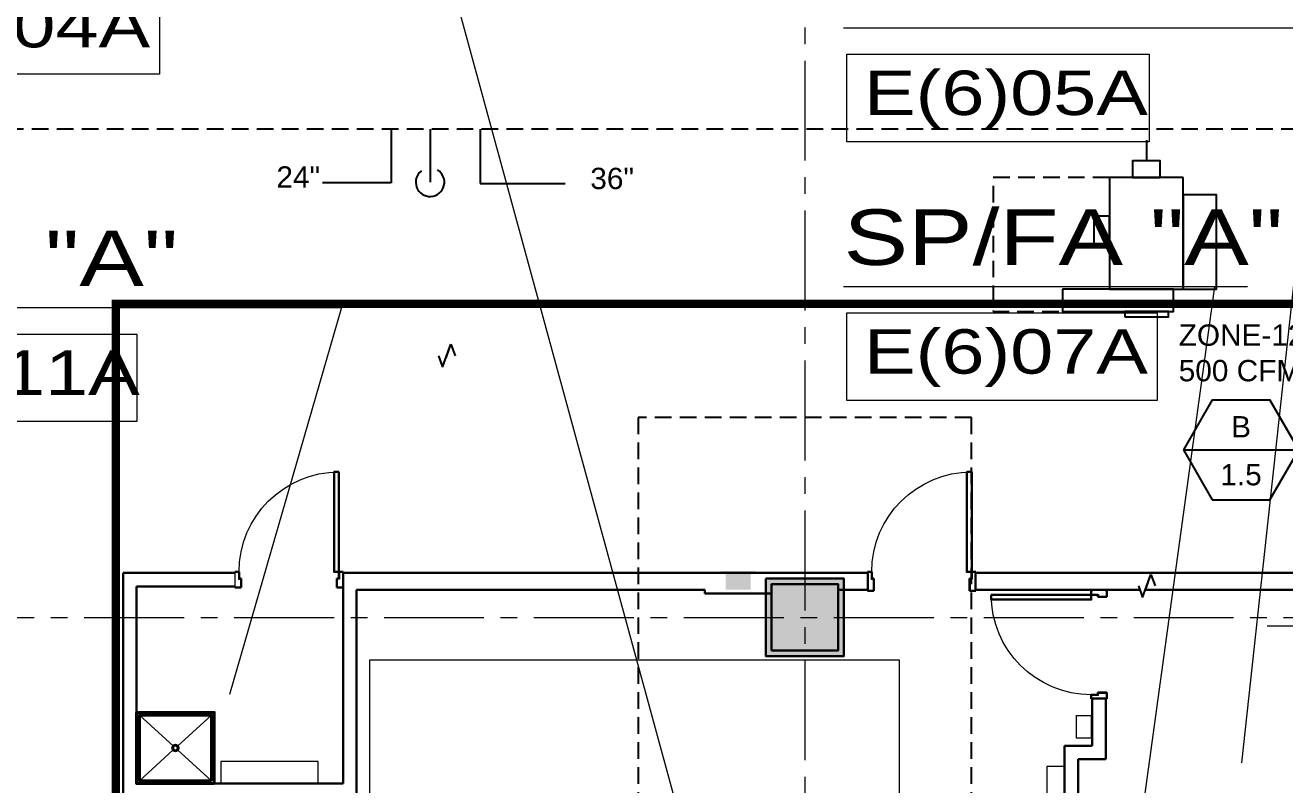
# Model space of a CAD drawing. Header units: inches. Extents: x -26012 to 27, y -11337 to 2082.
# Drawn here: x -23861.8 to -23408.1, y 866.8 to 1140.5 of the extents above; entities that cross this region are included whole.
import ezdxf
from ezdxf.enums import TextEntityAlignment as Align

# ---------------------------------------------------------------- set-up
doc = ezdxf.new("R2010")
doc.units = ezdxf.units.IN
doc.header["$LTSCALE"] = 48
doc.header["$MEASUREMENT"] = 0
for name, pattern in [('A_Column Grid$0$CENTER2', [1.125, 0.75, -0.125, 0.125, -0.125]), ('Core Callout Boundary$0$DASHED2', [0.375, 0.25, -0.125]), ('HIDDEN2', [0.1875, 0.125, -0.0625]), ('NB - 13th_Penthouse_plan$0$HIDDEN2', [0.1875, 0.125, -0.0625])]:
    doc.linetypes.add(name, pattern=pattern)
for name, color, linetype in [('A106$0$A-ANNO-PATT-6-12', 8, 'Continuous'), ('A106$0$A-AREA-IDEN', 8, 'Continuous'), ('A106$0$A-COLS-COL6-12', 8, 'Continuous'), ('A106$0$A-DOOR', 8, 'Continuous'), ('A106$0$A-DOOR-FRAM', 8, 'Continuous'), ('A106$0$A-EQPM-FEC', 8, 'Continuous'), ('A106$0$A-FLOR-PFIX', 8, 'Continuous'), ('A106$0$A-FLOR-SPCL', 8, 'Continuous'), ('A106$0$A-WALL-FULL-INTR', 8, 'Continuous'), ('A106$0$M-HVAC', 8, 'Continuous'), ('A605$0$A-ANNO-PATT-1-5', 8, 'Continuous'), ('A605$0$A-COLS-COL1-5', 8, 'Continuous'), ('A605$0$A-EQPM-FEC', 8, 'Continuous'), ('A605$0$A-GRID-COLS', 8, 'Continuous'), ('A_Column Grid$0$A-GRID-GRD1-15', 8, 'A_Column Grid$0$CENTER2'), ('Core Callout Boundary$0$A-Detl-Iden', 6, 'Continuous'), ('M-HVAC-anno', 6, 'Continuous'), ('M-HVAC-blck', 6, 'Continuous'), ('M-HVAC-clrn', 1, 'HIDDEN2'), ('M-HVAC-eqpm-fptd', 94, 'Continuous'), ('M-HVAC-Flex', 5, 'Continuous'), ('M-HVAC-FUTR', 4, 'HIDDEN2'), ('M-HVAC-supp', 93, 'Continuous'), ('M-HVAC-supp @ 96', 93, 'Continuous'), ('M-HVAC-TEXT', 6, 'Continuous'), ('NB - 13th_Penthouse_plan$0$STCCOLS2', 1, 'NB - 13th_Penthouse_plan$0$HIDDEN2'), ('NB - 13th_Penthouse_plan$0$STDROPS', 1, 'NB - 13th_Penthouse_plan$0$HIDDEN2'), ('XREF', 8, 'Continuous')]:
    doc.layers.add(name, color=color, linetype=linetype)
doc.styles.add('A106$0$Arial', font='arial.ttf', dxfattribs={"height": 0.076839})
doc.styles.add('A106$0$style-Arial', font='arial.ttf')
doc.styles.add('M08', font='arial.ttf', dxfattribs={"height": 7.68})

# ---------------------------------------------------------------- blocks, each defined once
blk = doc.blocks.new('A106$0$36D478')
at = {"layer": 'A106$0$A-DOOR', "linetype": 'Continuous', "lineweight": 0, "extrusion": (0, 0, -1)}
blk.add_arc((0.85, 6.5), 36, 0, 90, dxfattribs=at)
at = {"layer": 'A106$0$A-DOOR', "linetype": 'Continuous', "lineweight": 30}
blk.add_3dface([(-0.85, 42.5), (-2.6, 42.5), (-2.6, 6.5), (-0.85, 6.5)], dxfattribs=at)
at = {"layer": 'A106$0$A-DOOR-FRAM', "linetype": 'Continuous', "lineweight": 30}
for p, q in [((-38.35, 6.5), (-36.85, 6.5)), ((-38.35, 6.5), (-38.35, 6.13)), ((-36.85, 6.5), (-36.85, 4.08)), ((0.65, 6.5), (-0.85, 6.5)), ((-0.85, 6.5), (-0.85, 4.08)), ((0.65, 6.5), (0.65, 6.13)), ((-38.35, -0.37), (-38.35, 0)), ((-36.85, 4.08), (-36.1, 4.08)), ((-36.1, 4.08), (-36.1, -0.37)), ((-0.85, 4.08), (-1.6, 4.08)), ((-1.6, 4.08), (-1.6, -0.37)), ((0.65, -0.37), (0.65, 0)), ((-36.1, -0.37), (-38.35, -0.37)), ((-1.6, -0.37), (0.65, -0.37))]:
    blk.add_line(p, q, dxfattribs=at)
at = {"layer": 'A106$0$A-DOOR-FRAM', "linetype": 'Continuous', "lineweight": 13}
for p, q in [((-38.35, 6.13), (-38.2, 6.13)), ((-38.2, 6.35), (-37, 6.35)), ((-38.2, 6.35), (-38.2, 6.13)), ((-37, 6.35), (-37, 3.93)), ((0.5, 6.35), (-0.7, 6.35)), ((-0.7, 6.35), (-0.7, 3.93)), ((0.5, 6.35), (0.5, 6.13)), ((0.65, 6.13), (0.5, 6.13)), ((-38.2, 0), (-38.35, 0)), ((-38.2, -0.22), (-38.2, 0)), ((-37, 3.93), (-36.25, 3.93)), ((-36.25, 3.93), (-36.25, -0.22)), ((-0.7, 3.93), (-1.45, 3.93)), ((-1.45, 3.93), (-1.45, -0.22)), ((0.5, -0.22), (0.5, 0)), ((0.5, 0), (0.65, 0)), ((-36.25, -0.22), (-38.2, -0.22)), ((-1.45, -0.22), (0.5, -0.22))]:
    blk.add_line(p, q, dxfattribs=at)
blk = doc.blocks.new('A106$0$36D478_1')
at = {"layer": 'A106$0$A-DOOR', "linetype": 'Continuous', "lineweight": 0, "extrusion": (0, 0, -1)}
blk.add_arc((5.25, -0.85), 36, 270, 360, dxfattribs=at)
at = {"layer": 'A106$0$A-DOOR', "linetype": 'Continuous', "lineweight": 30}
blk.add_3dface([(-41.25, -0.85), (-41.25, -2.6), (-5.25, -2.6), (-5.25, -0.85)], dxfattribs=at)
at = {"layer": 'A106$0$A-DOOR-FRAM', "linetype": 'Continuous', "lineweight": 30}
for p, q in [((-5.25, 0.65), (-5.25, -0.85)), ((-5.25, 0.65), (-4.88, 0.65)), ((0.37, 0.65), (0, 0.65)), ((0.37, -1.6), (0.37, 0.65)), ((-5.25, -0.85), (-2.83, -0.85)), ((-2.83, -0.85), (-2.83, -1.6)), ((-2.83, -1.6), (0.37, -1.6)), ((-2.83, -36.85), (-2.83, -36.1)), ((-2.83, -36.1), (0.37, -36.1)), ((0.37, -36.1), (0.37, -38.35)), ((-5.25, -38.35), (-5.25, -36.85)), ((-5.25, -36.85), (-2.83, -36.85)), ((-5.25, -38.35), (-4.88, -38.35)), ((0.37, -38.35), (0, -38.35))]:
    blk.add_line(p, q, dxfattribs=at)
at = {"layer": 'A106$0$A-DOOR-FRAM', "linetype": 'Continuous', "lineweight": 13}
for p, q in [((-5.1, 0.5), (-5.1, -0.7)), ((-5.1, 0.5), (-4.88, 0.5)), ((-4.88, 0.65), (-4.88, 0.5)), ((0, 0.5), (0, 0.65)), ((0.22, 0.5), (0, 0.5)), ((0.22, -1.45), (0.22, 0.5)), ((-5.1, -0.7), (-2.68, -0.7)), ((-2.68, -0.7), (-2.68, -1.45)), ((-2.68, -1.45), (0.22, -1.45)), ((-2.68, -37), (-2.68, -36.25)), ((-2.68, -36.25), (0.22, -36.25)), ((0.22, -36.25), (0.22, -38.2)), ((-5.1, -38.2), (-5.1, -37)), ((-5.1, -37), (-2.68, -37)), ((-5.1, -38.2), (-4.88, -38.2)), ((-4.88, -38.35), (-4.88, -38.2)), ((0.22, -38.2), (0, -38.2)), ((0, -38.2), (0, -38.35))]:
    blk.add_line(p, q, dxfattribs=at)
blk = doc.blocks.new('A106$0$36D478_2')
at = {"layer": 'A106$0$A-DOOR', "linetype": 'Continuous', "lineweight": 0, "extrusion": (0, 0, -1)}
blk.add_arc((0.85, 5.25), 36, 0, 90, dxfattribs=at)
at = {"layer": 'A106$0$A-DOOR', "linetype": 'Continuous', "lineweight": 30}
blk.add_3dface([(-0.85, 41.25), (-2.6, 41.25), (-2.6, 5.25), (-0.85, 5.25)], dxfattribs=at)
at = {"layer": 'A106$0$A-DOOR-FRAM', "linetype": 'Continuous', "lineweight": 30}
for p, q in [((-38.35, 5.25), (-36.85, 5.25)), ((-38.35, 5.25), (-38.35, 4.88)), ((-36.85, 5.25), (-36.85, 2.83)), ((0.65, 5.25), (-0.85, 5.25)), ((-0.85, 5.25), (-0.85, 2.83)), ((0.65, 5.25), (0.65, 4.88)), ((-38.35, -0.37), (-38.35, 0)), ((-36.85, 2.83), (-36.1, 2.83)), ((-36.1, 2.83), (-36.1, -0.37)), ((-0.85, 2.83), (-1.6, 2.83)), ((-1.6, 2.83), (-1.6, -0.37)), ((0.65, -0.37), (0.65, 0)), ((-36.1, -0.37), (-38.35, -0.37)), ((-1.6, -0.37), (0.65, -0.37))]:
    blk.add_line(p, q, dxfattribs=at)
at = {"layer": 'A106$0$A-DOOR-FRAM', "linetype": 'Continuous', "lineweight": 13}
for p, q in [((-38.35, 4.88), (-38.2, 4.88)), ((-38.2, 5.1), (-37, 5.1)), ((-38.2, 5.1), (-38.2, 4.88)), ((-37, 5.1), (-37, 2.68)), ((0.5, 5.1), (-0.7, 5.1)), ((-0.7, 5.1), (-0.7, 2.68)), ((0.5, 5.1), (0.5, 4.88)), ((0.65, 4.88), (0.5, 4.88)), ((-38.2, 0), (-38.35, 0)), ((-38.2, -0.22), (-38.2, 0)), ((-37, 2.68), (-36.25, 2.68)), ((-36.25, 2.68), (-36.25, -0.22)), ((-0.7, 2.68), (-1.45, 2.68)), ((-1.45, 2.68), (-1.45, -0.22)), ((0.5, -0.22), (0.5, 0)), ((0.5, 0), (0.65, 0)), ((-36.25, -0.22), (-38.2, -0.22)), ((-1.45, -0.22), (0.5, -0.22))]:
    blk.add_line(p, q, dxfattribs=at)
blk = doc.blocks.new('*U318')
at = {"layer": 'A106$0$A-EQPM-FEC', "linetype": 'Continuous', "lineweight": 13}
blk.add_hatch(color=256, dxfattribs=at).paths.add_polyline_path([(-4.5, -3.5), (-4.5, 2.5), (-6.37, 2.5), (-6.37, 3.25), (6.38, 3.25), (6.38, 2.5), (4.5, 2.5), (4.5, -3.5)])
blk.add_line((6.38, 2.5), (-6.37, 2.5), dxfattribs=at)
blk = doc.blocks.new('A106')
at = {"layer": 'A106$0$A-ANNO-PATT-6-12', "lineweight": 30, "extrusion": (0, 0, -1)}
blk.add_solid([(23593.02, 939.16), (23569.02, 939.16), (23593.02, 915.16), (23569.02, 915.16)], dxfattribs=at)
at = {"layer": 'A106$0$A-AREA-IDEN', "lineweight": 13}
for p, q in [((-23567.07, 1139.5, 0.21), (-23410.89, 1139.5, 0.21)), ((-23567.07, 1046.34, 0.21), (-23421.53, 1046.34, 0.21)), ((-23930.16, 1038.72, 0.21), (-23773.25, 1038.72, 0.21))]:
    blk.add_line(p, q, dxfattribs=at)
at = {"layer": 'A106$0$A-AREA-IDEN', "lineweight": 0}
blk.add_line((-23433.49, 1046.34, 0.21), (-23468.67, 790.07, 0.21), dxfattribs=at)
at = {"layer": 'A106$0$A-AREA-IDEN', "lineweight": 0, "elevation": 0.21, "flags": 128}
for points in [[(-23760.58, 1163.87), (-23710.41, 1163.87), (-23628.22, 862.66)], [(-23410.89, 1139.5), (-23394.88, 1139.52), (-23423.75, 874.77)], [(-23773.25, 1038.72), (-23747.94, 1038.72), (-23788.22, 899.41)]]:
    blk.add_lwpolyline(points, dxfattribs=at)
at = {"layer": 'A106$0$A-AREA-IDEN', "lineweight": 13}
for points in [[(-23925.24, 1154.35, 0.21), (-23813.43, 1154.35, 0.21), (-23813.43, 1122.82, 0.21), (-23925.24, 1122.82, 0.21)], [(-23565.87, 1129.99, 0.21), (-23456.94, 1129.99, 0.21), (-23456.94, 1098.46, 0.21), (-23565.87, 1098.46, 0.21)], [(-23565.87, 1036.83, 0.21), (-23454.07, 1036.83, 0.21), (-23454.07, 1005.3, 0.21), (-23565.87, 1005.3, 0.21)], [(-23928.96, 1029.2, 0.21), (-23821.58, 1029.2, 0.21), (-23821.58, 997.67, 0.21), (-23928.96, 997.67, 0.21)]]:
    blk.add_3dface(points, dxfattribs=at)
at = {"layer": 'A106$0$A-COLS-COL6-12', "lineweight": 30}
blk.add_3dface([(-23593.02, 915.16), (-23569.02, 915.16), (-23569.02, 939.16), (-23593.02, 939.16)], dxfattribs=at)
at = {"layer": 'A106$0$A-FLOR-PFIX', "lineweight": 0}
for p, q in [((-23820.7, 891.9), (-23808.45, 880.77)), ((-23794.72, 891.9), (-23806.94, 880.78)), ((-23808.46, 879.4), (-23820.7, 868.27)), ((-23806.96, 879.41), (-23794.72, 868.27))]:
    blk.add_line(p, q, dxfattribs=at)
at = {"layer": 'A106$0$A-FLOR-PFIX', "lineweight": 40, "extrusion": (0, 0, -1)}
blk.add_circle((23807.71, 880.09), 1.01, dxfattribs=at)
at = {"layer": 'A106$0$A-FLOR-PFIX', "lineweight": 40}
for points in [[(-23793.72, 867.27), (-23821.7, 867.27), (-23821.7, 892.9), (-23793.72, 892.9)], [(-23794.72, 868.27), (-23820.7, 868.27), (-23820.7, 891.9), (-23794.72, 891.9)]]:
    blk.add_3dface(points, dxfattribs=at)
at = {"layer": 'A106$0$A-FLOR-SPCL', "lineweight": 13}
blk.add_3dface([(-23791.3, 867.27), (-23756.3, 867.27), (-23756.3, 875.27), (-23791.3, 875.27)], dxfattribs=at)
at = {"layer": 'A106$0$A-WALL-FULL-INTR', "lineweight": 30}
for p, q in [((-23826.57, 752.66), (-23826.57, 943.16)), ((-23786.15, 943.16), (-23826.57, 943.16)), ((-23558.28, 943.16), (-23747.3, 943.16)), ((-23747.3, 943.16), (-23747.3, 867.27)), ((-23558.28, 937.03), (-23558.28, 943.16)), ((-23360.4, 943.16), (-23519.57, 943.16)), ((-23519.57, 937.03), (-23519.57, 943.16)), ((-23821.69, 938.29), (-23786.15, 938.29)), ((-23821.69, 867.27), (-23821.69, 938.29)), ((-23617.02, 937.03), (-23742.43, 937.03)), ((-23742.43, 937.03), (-23742.43, 783.66)), ((-23617.02, 935.78), (-23617.02, 937.03)), ((-23593.02, 935.78), (-23617.02, 935.78)), ((-23558.28, 937.03), (-23569.02, 937.03)), ((-23398.04, 937.03), (-23519.57, 937.03)), ((-23477.49, 897.93), (-23477.49, 880.92)), ((-23472.62, 897.93), (-23477.49, 897.93)), ((-23472.62, 897.93), (-23472.62, 876.05)), ((-23477.49, 880.92), (-23487.49, 880.92)), ((-23487.49, 880.92), (-23487.49, 820.79)), ((-23482.62, 876.05), (-23482.62, 834.91)), ((-23472.62, 876.05), (-23482.62, 876.05)), ((-23821.69, 867.27), (-23747.3, 867.27))]:
    blk.add_line(p, q, dxfattribs=at)
at = {"layer": 'A106$0$A-WALL-FULL-INTR', "lineweight": 13}
blk.add_line((-23786.15, 938.29), (-23786.15, 943.16), dxfattribs=at)
at = {"layer": 'A106$0$M-HVAC', "lineweight": 13}
blk.add_3dface([(-23737.65, 911.8), (-23547.08, 911.8), (-23547.08, 831.16), (-23737.65, 831.16)], dxfattribs=at)
at = {"layer": 'A106$0$M-HVAC', "lineweight": 0}
for points in [[(-23483.17, 891.82), (-23477.92, 891.82), (-23477.92, 883.69), (-23483.17, 883.69)], [(-23493.71, 873.49), (-23487.71, 873.49), (-23487.71, 856.3), (-23493.71, 856.3)]]:
    blk.add_3dface(points, dxfattribs=at)
at = {"layer": 'A106$0$A-DOOR', "lineweight": 0}
for name, p in [('A106$0$36D478_2', (-23747.95, 938.28)), ('A106$0$36D478', (-23520.07, 937.03)), ('A106$0$36D478_1', (-23472.62, 936.14)), ('A106$0$36D478_2', (-23375.12, 830.03))]:
    blk.add_blockref(name, p, dxfattribs=at)
at = {"layer": 'A106$0$A-EQPM-FEC', "lineweight": 13}
blk.add_blockref('*U318', (-23605.02, 940.66), dxfattribs=at)
at = {"layer": 'A106$0$A-AREA-IDEN', "lineweight": 30, "style": 'A106$0$style-Arial', "width": 1.246875}
blk.add_text('E(6)04A', height=16, dxfattribs=at).set_placement((-23919.05, 1132.47, 0.21))
at = {"layer": 'A106$0$A-AREA-IDEN', "lineweight": 13, "style": 'A106$0$style-Arial', "width": 1.246875}
for s, p in [('E(6)05A', (-23559.69, 1108.1, 0.21)), ('E(6)07A', (-23559.69, 1014.94, 0.21)), ('E(6)11A', (-23922.78, 1007.31, 0.21))]:
    blk.add_text(s, height=16, dxfattribs=at).set_placement(p)
at = {"layer": 'A106$0$A-AREA-IDEN', "lineweight": 13, "char_height": 20, "attachment_point": 7, "line_spacing_factor": 0.6, "style": 'A106$0$Arial'}
for s, insert in [('\\H1x;\\W1.24688;SP/FA "A"', (-23567.07, 1053.82, 0.21)), ('\\H1x;\\W1.24688;JAN "A"', (-23930.16, 1046.19, 0.21))]:
    blk.add_mtext(s, dxfattribs=dict(at, insert=insert))
blk = doc.blocks.new('A605')
at = {"layer": 'A605$0$A-EQPM-FEC', "lineweight": 13}
blk.add_hatch(color=256, dxfattribs=at).paths.add_polyline_path([(-23609.52, 937.16), (-23609.52, 943.16), (-23611.4, 943.16), (-23611.4, 943.91), (-23598.65, 943.91), (-23598.65, 943.16), (-23600.52, 943.16), (-23600.52, 937.16)])
at = {"layer": 'A605$0$A-ANNO-PATT-1-5', "lineweight": 30, "extrusion": (0, 0, -1)}
blk.add_solid([(23595.02, 941.16), (23567.02, 941.16), (23595.02, 913.16), (23567.02, 913.16)], dxfattribs=at)
at = {"layer": 'A605$0$A-COLS-COL1-5', "lineweight": 30}
blk.add_3dface([(-23595.02, 941.16), (-23567.02, 941.16), (-23567.02, 913.16), (-23595.02, 913.16)], dxfattribs=at)
at = {"layer": 'A605$0$A-EQPM-FEC', "lineweight": 13}
blk.add_line((-23598.65, 943.16), (-23611.4, 943.16), dxfattribs=at)
at = {"layer": 'A605$0$A-GRID-COLS', "lineweight": 0}
blk.add_line((-23414.46, 924.16), (-23369.61, 924.16), dxfattribs=at)
blk = doc.blocks.new('Symbol-BreakLine-Anno')
at = {"color": 170}
blk.add_wipeout([(-0.0101, -0.0349), (-0.0101, 0.0037), (0.0429, -0.0156)], dxfattribs=at)
blk.add_wipeout([(0.0101, 0.0349), (0.0101, -0.0037), (-0.0429, 0.0156)], dxfattribs=at)
at = {"color": 0, "linetype": 'ByBlock'}
for p, q in [((0, 0.0312), (-0.0429, 0.0156)), ((-0.0429, 0.0156), (0.0429, -0.0156)), ((0.0429, -0.0156), (0, -0.0313))]:
    blk.add_line(p, q, dxfattribs=at)
at = {"linetype": 'Continuous', "flags": 128}
blk.add_lwpolyline([(0, 0), (0, 0)], close=True, dxfattribs=at)
blk = doc.blocks.new('A$C73FD2CE6')
at = {"layer": 'M-HVAC-blck'}
for p, q in [((10.41, 36), (0, 18.01)), ((10.41, 36), (31.18, 36)), ((41.57, 17.97), (31.18, 36)), ((0, 18.01), (10.37, 0)), ((0.01, 17.99), (41.56, 17.99)), ((31.17, 0), (41.57, 17.97)), ((10.37, 0), (31.17, 0))]:
    blk.add_line(p, q, dxfattribs=at)
at = {"layer": 'M-HVAC-TEXT', "style": 'M08'}
for tag, p in [('2', (20.78, 26.3)), ('1', (20.78, 8.99))]:
    blk.add_attdef(tag, text='', height=7.68, dxfattribs=at).set_placement(p, align=Align.MIDDLE)
blk = doc.blocks.new('A$C4BF10DA9')
at = {"layer": 'M-HVAC-clrn', "flags": 128}
blk.add_lwpolyline([(6, 42), (6, 0), (54.25, 0), (54.25, 25)], dxfattribs=at)
at = {"layer": 'M-HVAC-eqpm-fptd'}
for p, q in [((6, 68.5), (6, 42)), ((46.25, 68.5), (6, 68.5)), ((46.25, 42), (46.25, 68.5)), ((6, 42), (46.25, 42))]:
    blk.add_line(p, q, dxfattribs=at)
for points in [[(12.25, 68.5), (46.25, 68.5), (46.25, 80.5), (12.25, 80.5)], [(46.25, 25), (54.25, 25), (54.25, 65), (46.25, 65)], [(6, 50.25), (6, 60.25), (0, 60.25), (0, 50.25)], [(30, 42), (20, 42), (20, 36.25), (30, 36.25)]]:
    blk.add_lwpolyline(points, close=True, dxfattribs=at)
at = {"layer": 'M-HVAC-supp'}
blk.add_lwpolyline([(56.25, 47.5), (56.25, 63.25), (54.25, 63.25), (54.25, 47.5)], close=True, dxfattribs=at)
blk = doc.blocks.new('Core Callout Boundary')
at = {"layer": 'Core Callout Boundary$0$A-Detl-Iden', "linetype": 'Core Callout Boundary$0$DASHED2', "const_width": 3, "flags": 128}
blk.add_lwpolyline([(-23203.71, 1040.12), (-23829.2, 1040.12), (-23829.2, 539.55), (-23203.71, 539.55)], close=True, dxfattribs=at)
blk = doc.blocks.new('NB - 13th_Penthouse_plan')
at = {"layer": 'NB - 13th_Penthouse_plan$0$STCCOLS2'}
blk.add_lwpolyline([(-23593.02, 939.16), (-23569.02, 939.16), (-23569.02, 915.16), (-23593.02, 915.16)], close=True, dxfattribs=at)
at = {"layer": 'NB - 13th_Penthouse_plan$0$STDROPS'}
blk.add_lwpolyline([(-24157.59, 998.8), (-24111.41, 1103.12), (-23398.04, 1103.12)], dxfattribs=at)
blk.add_lwpolyline([(-23641.02, 831.16), (-23521.02, 831.16), (-23521.02, 999.16), (-23641.02, 999.16)], close=True, dxfattribs=at)
blk = doc.blocks.new('A_Column Grid')
at = {"layer": 'A_Column Grid$0$A-GRID-GRD1-15', "lineweight": 0}
for p, q in [((-23581.02, 1667.67), (-23581.02, -2700.91)), ((-24110.57, 927.16), (-20912.84, 927.16))]:
    blk.add_line(p, q, dxfattribs=at)

msp = doc.modelspace()

# ---------------------------------------------------------------- linework, layer by layer
at = {"layer": 'M-HVAC-anno'}
for p, q in [((-23729.99, 1103), (-23729.99, 1083.71)), ((-23715.99, 1103), (-23715.99, 1083.93)), ((-23697.99, 1103), (-23697.99, 1083.43)), ((-23729.99, 1083.71), (-23754.73, 1083.71)), ((-23697.99, 1083.43), (-23667.34, 1083.43))]:
    msp.add_line(p, q, dxfattribs=at)
msp.add_arc((-23715.99, 1083.93), 5.16, 127.5646, 58.8202, dxfattribs=at)
at = {"layer": 'M-HVAC-Flex'}
msp.add_line((-23457.98, 1099), (-23458, 1091.64), dxfattribs=at)

# ---------------------------------------------------------------- block references
at = {"layer": 'M-HVAC-blck'}
msp.add_blockref('A$C73FD2CE6', (-23444.69, 969.51), dxfattribs=at).add_auto_attribs({'2': 'B', '1': '1.5'})
at = {"layer": 'M-HVAC-FUTR', "rotation": 270}
msp.add_blockref('A$C4BF10DA9', (-23513.23, 1091.64), dxfattribs=at)
at = {"layer": 'XREF'}
for name in ['A106', 'A605']:
    msp.add_blockref(name, (0, 0), dxfattribs=at)

# ---------------------------------------------------------------- texts
at = {"layer": 'M-HVAC-anno', "char_height": 7.68, "attachment_point": 1, "style": 'M08'}
for s, insert in [('24"', (-23771.34, 1089.62)), ('36"', (-23658.28, 1089.1, 0.21))]:
    msp.add_mtext_dynamic_manual_height_columns(s, width=5.45, gutter_width=1, heights=[0], dxfattribs=dict(at, insert=insert))
at = {"layer": 'M-HVAC-anno', "insert": (-23446.36, 1032.67, 0), "char_height": 7.68, "width": 88.2868, "attachment_point": 1, "style": 'M08'}
msp.add_mtext('ZONE-12-47\\P500 CFM ', dxfattribs=at)

# ---------------------------------------------------------------- next in the draw order: block references
at = {"layer": 'M-HVAC-supp @ 96', "xscale": 96, "yscale": 96, "zscale": 96, "rotation": 90}
for p in [(-23709.99, 1021.42), (-23457.86, 938.48)]:
    msp.add_blockref('Symbol-BreakLine-Anno', p, dxfattribs=at)

# ---------------------------------------------------------------- next in the draw order: block references
at = {"layer": 'XREF'}
for name in ['A_Column Grid', 'NB - 13th_Penthouse_plan', 'Core Callout Boundary']:
    msp.add_blockref(name, (0, 0), dxfattribs=at)

doc.saveas('drawing.dxf')
